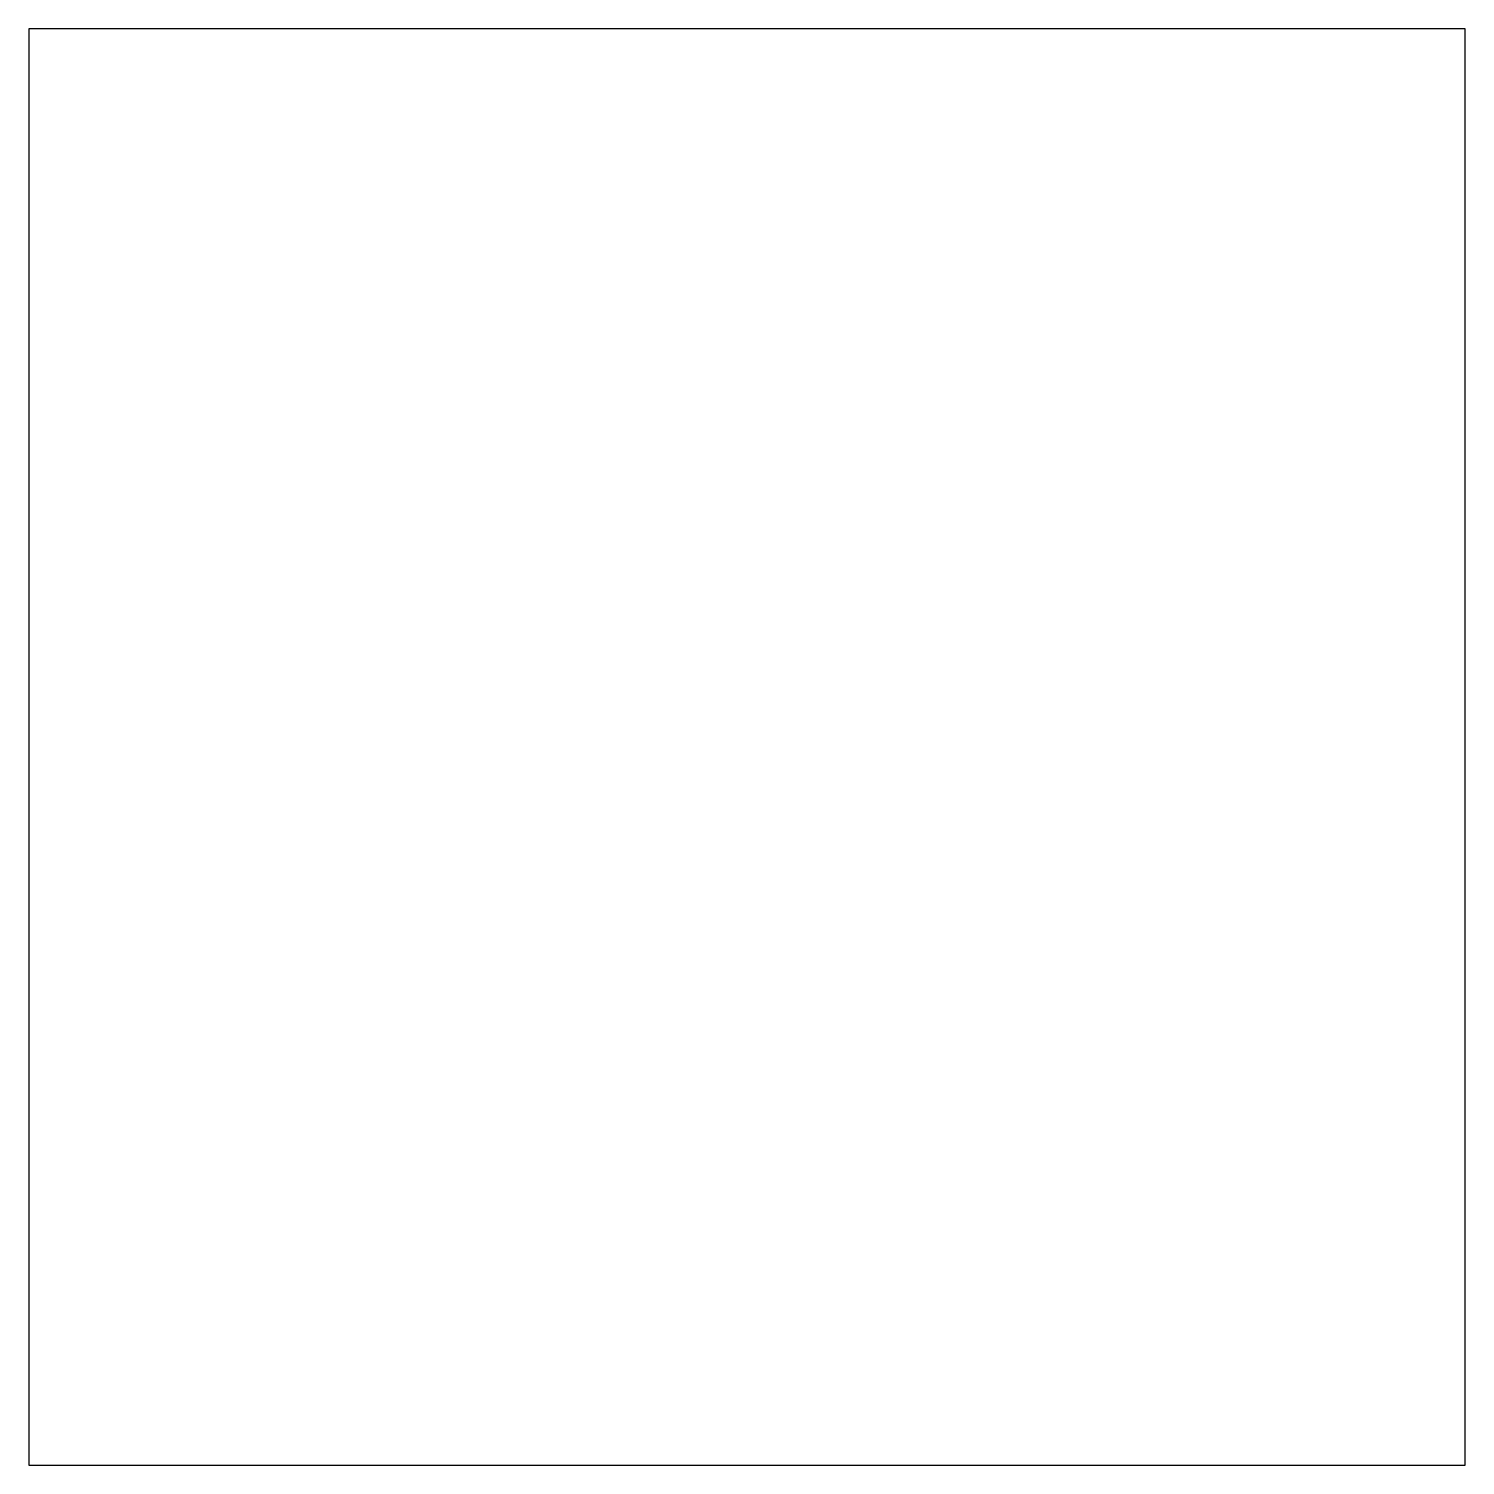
# Model space of a CAD drawing. Header units: inches. Extents: x -10 to 0, y -10 to 0.
import ezdxf

# ---------------------------------------------------------------- set-up
doc = ezdxf.new("R2010")
doc.units = ezdxf.units.IN
doc.header["$MEASUREMENT"] = 0

msp = doc.modelspace()

# ---------------------------------------------------------------- linework, layer by layer
msp.add_lwpolyline([(0, 0), (-10, 0), (-10, -10), (0, -10)], close=True)

doc.saveas('drawing.dxf')
